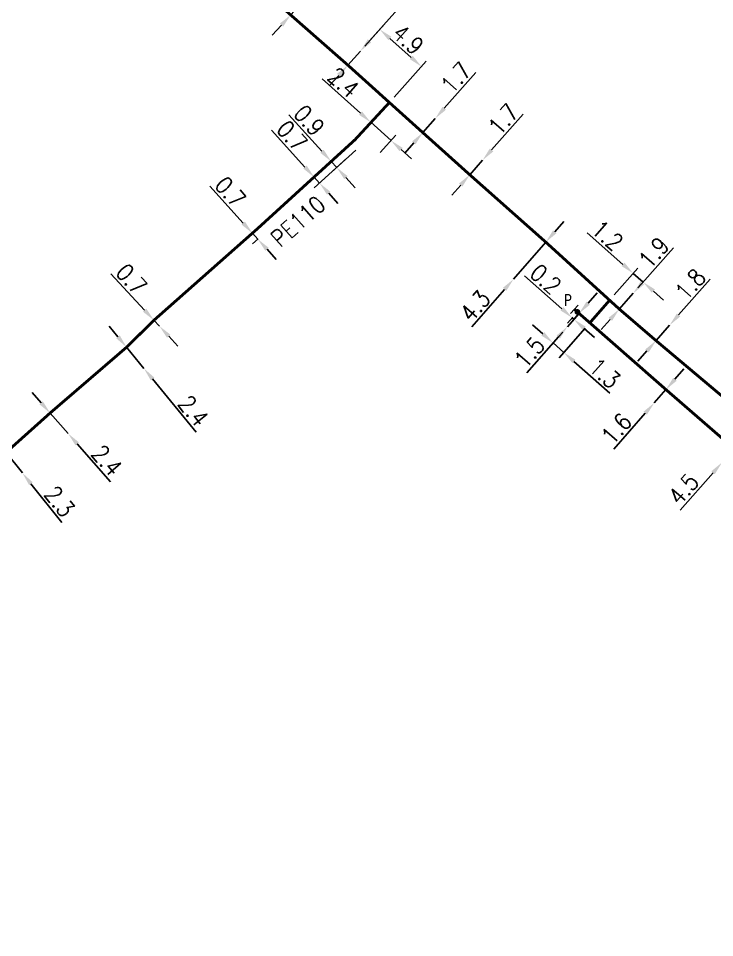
# Model space of a CAD drawing. Header units: millimetres. Extents: x 107999 to 109004, y 120010 to 121005.
# Drawn here: x 108721.4 to 108782.5, y 120391.3 to 120471.9 of the extents above; entities that cross this region are included whole.
import ezdxf
from ezdxf.enums import TextEntityAlignment as Align

# ---------------------------------------------------------------- set-up
doc = ezdxf.new("R2010")
doc.units = ezdxf.units.MM
doc.header["$PDMODE"] = 34
doc.linetypes.add('L_25_PE', pattern=[2000, 1000, 1000])
doc.layers.get('0').update_dxf_attribs({"linetype": 'CONTINUOUS'})
doc.layers.get('Defpoints').update_dxf_attribs({"linetype": 'CONTINUOUS'})
for name, color, linetype in [('L_150', 1, 'CONTINUOUS'), ('L_300', 7, 'CONTINUOUS'), ('L_340', 7, 'CONTINUOUS')]:
    doc.layers.add(name, color=color, linetype=linetype)
doc.styles.add('G_ROMANS', font='ROMANS.SHX', dxfattribs={"width": 0.75})
doc.styles.get("Standard").update_dxf_attribs({"font": 'romans.shx', "width": 0.85})
doc.dimstyles.get("Standard").update_dxf_attribs({"dimtxt": 1.5, "dimasz": 1.2, "dimexe": 0.625, "dimexo": 0.625, "dimgap": 0.25, "dimtad": 1, "dimdec": 1, "dimzin": 0, "dimdsep": 46, "dimtxsty": 'Standard', "dimcen": -0.5, "dimadec": 0, "dimazin": 0, "dimtfac": 1, "dimtdec": 1, "dimtmove": 0, "dimatfit": 3, "dimfxl": 0, "dimtolj": 1, "dimtzin": 0, "dimarcsym": 0})

# ---------------------------------------------------------------- blocks, each defined once
blk = doc.blocks.new('*D739')
at = {"layer": 'Defpoints', "color": 0, "linetype": 'Continuous', "transparency": 16777216}
for p in [(108750.194, 120460.582), (108750.664, 120460.064), (108747.803, 120457.468)]:
    blk.add_point(p, dxfattribs=at)
at = {"layer": 'L_150', "color": 0, "linetype": 'Continuous', "lineweight": -2, "transparency": 16777216}
for p, q in [((108746.526, 120458.874), (108743.588, 120462.112)), ((108749.731, 120460.162), (108746.87, 120457.566)), ((108750.201, 120459.644), (108747.34, 120457.047)), ((108747.803, 120457.468), (108747.333, 120457.986)), ((108748.61, 120456.579), (108749.416, 120455.69))]:
    blk.add_line(p, q, dxfattribs=at)
at = {"layer": 'L_150', "color": 0, "linetype": 'Continuous', "transparency": 16777216}
for points in [[(108746.674, 120459.009), (108746.378, 120458.74), (108747.333, 120457.986)], [(108748.758, 120456.713), (108748.462, 120456.444), (108747.803, 120457.468)]]:
    blk.add_solid(points, dxfattribs=at)
at = {"layer": 'L_150', "color": 0, "linetype": 'Continuous', "transparency": 16777216, "insert": (108745.395, 120461.609), "char_height": 1.5, "attachment_point": 5, "rotation": 312.22543}
blk.add_mtext('\\A1;0.7', dxfattribs=at)
blk = doc.blocks.new('*D740')
at = {"layer": 'Defpoints', "color": 0, "linetype": 'Continuous', "transparency": 16777216}
for p in [(108742.405, 120453.513), (108742.387, 120452.55), (108742.876, 120452.995)]:
    blk.add_point(p, dxfattribs=at)
at = {"layer": 'L_150', "color": 0, "linetype": 'Continuous', "lineweight": -2, "transparency": 16777216}
for p, q in [((108741.11, 120453.957), (108738.171, 120457.194)), ((108741.943, 120453.093), (108741.454, 120452.649)), ((108742.387, 120452.55), (108741.916, 120453.069)), ((108742.413, 120452.574), (108741.924, 120452.13)), ((108743.193, 120451.662), (108744, 120450.774))]:
    blk.add_line(p, q, dxfattribs=at)
at = {"layer": 'L_150', "color": 0, "linetype": 'Continuous', "transparency": 16777216}
for points in [[(108741.258, 120454.092), (108740.962, 120453.823), (108741.916, 120453.069)], [(108743.341, 120451.796), (108743.045, 120451.528), (108742.387, 120452.55)]]:
    blk.add_solid(points, dxfattribs=at)
at = {"layer": 'L_150', "color": 0, "linetype": 'Continuous', "transparency": 16777216, "insert": (108739.978, 120456.692), "char_height": 1.5, "attachment_point": 5, "rotation": 312.23321}
blk.add_mtext('\\A1;0.7', dxfattribs=at)
blk = doc.blocks.new('*D741')
at = {"layer": 'Defpoints', "color": 0, "linetype": 'Continuous', "transparency": 16777216}
for p in [(108733.274, 120445.437), (108733.75, 120444.924), (108733.75, 120444.924)]:
    blk.add_point(p, dxfattribs=at)
at = {"layer": 'L_150', "color": 0, "linetype": 'Continuous', "lineweight": -2, "transparency": 16777216}
for p, q in [((108732.458, 120446.317), (108729.486, 120449.523)), ((108733.75, 120444.924), (108733.274, 120445.437)), ((108734.566, 120444.044), (108735.382, 120443.163))]:
    blk.add_line(p, q, dxfattribs=at)
at = {"layer": 'L_150', "color": 0, "linetype": 'Continuous', "transparency": 16777216}
for points in [[(108732.605, 120446.453), (108732.312, 120446.181), (108733.274, 120445.437)], [(108734.713, 120444.179), (108734.419, 120443.908), (108733.75, 120444.924)]]:
    blk.add_solid(points, dxfattribs=at)
at = {"layer": 'L_150', "color": 0, "linetype": 'Continuous', "transparency": 16777216, "insert": (108731.298, 120449.04), "char_height": 1.5, "attachment_point": 5, "rotation": 312.83253}
blk.add_mtext('\\A1;0.7', dxfattribs=at)
blk = doc.blocks.new('*D742')
at = {"layer": 'Defpoints', "color": 0, "linetype": 'Continuous', "transparency": 16777216}
for p in [(108730.87, 120443.066), (108732.392, 120441.21), (108732.392, 120441.21)]:
    blk.add_point(p, dxfattribs=at)
at = {"layer": 'L_150', "color": 0, "linetype": 'Continuous', "lineweight": -2, "transparency": 16777216}
for p, q in [((108730.109, 120443.993), (108729.348, 120444.921)), ((108730.87, 120443.066), (108732.392, 120441.21)), ((108733.153, 120440.282), (108736.989, 120435.606))]:
    blk.add_line(p, q, dxfattribs=at)
at = {"layer": 'L_150', "color": 0, "linetype": 'Continuous', "transparency": 16777216}
for points in [[(108730.264, 120444.12), (108729.954, 120443.867), (108730.87, 120443.066)], [(108733.308, 120440.409), (108732.998, 120440.155), (108732.392, 120441.21)]]:
    blk.add_solid(points, dxfattribs=at)
at = {"layer": 'L_150', "color": 0, "linetype": 'Continuous', "transparency": 16777216, "insert": (108736.737, 120437.49), "char_height": 1.5, "attachment_point": 5, "rotation": 309.35996}
blk.add_mtext('\\A1;2.4', dxfattribs=at)
blk = doc.blocks.new('*D743')
at = {"layer": 'Defpoints', "color": 0, "linetype": 'Continuous', "transparency": 16777216}
for p in [(108724.163, 120437.296), (108725.747, 120435.493), (108725.747, 120435.493)]:
    blk.add_point(p, dxfattribs=at)
at = {"layer": 'L_150', "color": 0, "linetype": 'Continuous', "lineweight": -2, "transparency": 16777216}
for p, q in [((108723.371, 120438.198), (108722.579, 120439.099)), ((108724.163, 120437.296), (108725.747, 120435.493)), ((108726.539, 120434.591), (108729.464, 120431.262))]:
    blk.add_line(p, q, dxfattribs=at)
at = {"layer": 'L_150', "color": 0, "linetype": 'Continuous', "transparency": 16777216}
for points in [[(108723.521, 120438.33), (108723.221, 120438.066), (108724.163, 120437.296)], [(108726.689, 120434.723), (108726.389, 120434.459), (108725.747, 120435.493)]]:
    blk.add_solid(points, dxfattribs=at)
at = {"layer": 'L_150', "color": 0, "linetype": 'Continuous', "transparency": 16777216, "insert": (108729.149, 120433.136), "char_height": 1.5, "attachment_point": 5, "rotation": 311.30074}
blk.add_mtext('\\A1;2.4', dxfattribs=at)
blk = doc.blocks.new('*D744')
at = {"layer": 'Defpoints', "color": 0, "linetype": 'Continuous', "transparency": 16777216}
for p in [(108720.297, 120433.836), (108721.73, 120432.037), (108721.73, 120432.037)]:
    blk.add_point(p, dxfattribs=at)
at = {"layer": 'L_150', "color": 0, "linetype": 'Continuous', "lineweight": -2, "transparency": 16777216}
for p, q in [((108719.55, 120434.775), (108718.803, 120435.714)), ((108720.297, 120433.836), (108721.73, 120432.037)), ((108722.477, 120431.098), (108725.2, 120427.678))]:
    blk.add_line(p, q, dxfattribs=at)
at = {"layer": 'L_150', "color": 0, "linetype": 'Continuous', "transparency": 16777216}
for points in [[(108719.707, 120434.9), (108719.394, 120434.651), (108720.297, 120433.836)], [(108722.634, 120431.223), (108722.321, 120430.974), (108721.73, 120432.037)]]:
    blk.add_solid(points, dxfattribs=at)
at = {"layer": 'L_150', "color": 0, "linetype": 'Continuous', "transparency": 16777216, "insert": (108724.995, 120429.542), "char_height": 1.5, "attachment_point": 5, "rotation": 308.52431}
blk.add_mtext('\\A1;2.3', dxfattribs=at)
blk = doc.blocks.new('*D848')
at = {"layer": 'Defpoints', "color": 0, "linetype": 'Continuous', "transparency": 16777216}
for p in [(108746.412, 120473.481), (108746.412, 120473.481), (108745.271, 120472.221)]:
    blk.add_point(p, dxfattribs=at)
at = {"layer": 'L_150', "color": 0, "linetype": 'Continuous', "lineweight": -2, "transparency": 16777216}
for p, q in [((108747.218, 120474.37), (108750.03, 120477.475)), ((108745.271, 120472.221), (108746.412, 120473.481)), ((108744.465, 120471.332), (108743.659, 120470.443))]:
    blk.add_line(p, q, dxfattribs=at)
at = {"layer": 'L_150', "color": 0, "linetype": 'Continuous', "transparency": 16777216}
for points in [[(108747.069, 120474.505), (108747.366, 120474.236), (108746.412, 120473.481)], [(108744.317, 120471.466), (108744.613, 120471.198), (108745.271, 120472.221)]]:
    blk.add_solid(points, dxfattribs=at)
at = {"layer": 'L_150', "color": 0, "linetype": 'Continuous', "transparency": 16777216, "insert": (108748.286, 120477.039), "char_height": 1.5, "attachment_point": 5, "rotation": 47.82498}
blk.add_mtext('\\A1;1.7', dxfattribs=at)
blk = doc.blocks.new('*D849')
at = {"layer": 'Defpoints', "color": 0, "linetype": 'Continuous', "transparency": 16777216}
for p in [(108751.385, 120469.051), (108751.385, 120469.051), (108750.288, 120467.819)]:
    blk.add_point(p, dxfattribs=at)
at = {"layer": 'L_150', "color": 0, "linetype": 'Continuous', "lineweight": -2, "transparency": 16777216}
for p, q in [((108752.183, 120469.947), (108756.792, 120475.121)), ((108750.288, 120467.819), (108751.385, 120469.051)), ((108749.49, 120466.923), (108748.691, 120466.027))]:
    blk.add_line(p, q, dxfattribs=at)
at = {"layer": 'L_150', "color": 0, "linetype": 'Continuous', "transparency": 16777216}
for points in [[(108752.034, 120470.08), (108752.333, 120469.814), (108751.385, 120469.051)], [(108749.34, 120467.056), (108749.639, 120466.79), (108750.288, 120467.819)]]:
    blk.add_solid(points, dxfattribs=at)
at = {"layer": 'L_150', "color": 0, "linetype": 'Continuous', "transparency": 16777216, "insert": (108755.051, 120474.67), "char_height": 1.5, "attachment_point": 5, "rotation": 48.30747}
blk.add_mtext('\\A1;1.7', dxfattribs=at)
blk = doc.blocks.new('*D850')
at = {"layer": 'Defpoints', "color": 0, "linetype": 'Continuous', "transparency": 16777216}
for p in [(108757.954, 120463.136), (108757.954, 120463.136), (108756.864, 120461.898)]:
    blk.add_point(p, dxfattribs=at)
at = {"layer": 'L_150', "color": 0, "linetype": 'Continuous', "lineweight": -2, "transparency": 16777216}
for p, q in [((108758.747, 120464.037), (108761.515, 120467.181)), ((108756.864, 120461.898), (108757.954, 120463.136)), ((108756.071, 120460.997), (108755.278, 120460.096))]:
    blk.add_line(p, q, dxfattribs=at)
at = {"layer": 'L_150', "color": 0, "linetype": 'Continuous', "transparency": 16777216}
for points in [[(108758.597, 120464.169), (108758.897, 120463.904), (108757.954, 120463.136)], [(108755.921, 120461.129), (108756.221, 120460.865), (108756.864, 120461.898)]]:
    blk.add_solid(points, dxfattribs=at)
at = {"layer": 'L_150', "color": 0, "linetype": 'Continuous', "transparency": 16777216, "insert": (108759.777, 120466.72), "char_height": 1.5, "attachment_point": 5, "rotation": 48.63674}
blk.add_mtext('\\A1;1.7', dxfattribs=at)
blk = doc.blocks.new('*D851')
at = {"layer": 'Defpoints', "color": 0, "linetype": 'Continuous', "transparency": 16777216}
for p in [(108762.107, 120459.478), (108762.107, 120459.478), (108760.983, 120458.202)]:
    blk.add_point(p, dxfattribs=at)
at = {"layer": 'L_150', "color": 0, "linetype": 'Continuous', "lineweight": -2, "transparency": 16777216}
for p, q in [((108762.9, 120460.378), (108765.669, 120463.522)), ((108760.983, 120458.202), (108762.107, 120459.478)), ((108760.19, 120457.302), (108759.397, 120456.401))]:
    blk.add_line(p, q, dxfattribs=at)
at = {"layer": 'L_150', "color": 0, "linetype": 'Continuous', "transparency": 16777216}
for points in [[(108762.75, 120460.511), (108763.05, 120460.246), (108762.107, 120459.478)], [(108760.04, 120457.434), (108760.34, 120457.17), (108760.983, 120458.202)]]:
    blk.add_solid(points, dxfattribs=at)
at = {"layer": 'L_150', "color": 0, "linetype": 'Continuous', "transparency": 16777216, "insert": (108763.931, 120463.061), "char_height": 1.5, "attachment_point": 5, "rotation": 48.62435}
blk.add_mtext('\\A1;1.7', dxfattribs=at)
blk = doc.blocks.new('*D852')
at = {"layer": 'Defpoints', "color": 0, "linetype": 'Continuous', "transparency": 16777216}
for p in [(108753.083, 120470.957), (108751.353, 120469.015), (108753.929, 120464.54)]:
    blk.add_point(p, dxfattribs=at)
at = {"layer": 'L_150', "color": 0, "linetype": 'Continuous', "lineweight": -2, "transparency": 16777216}
for p, q in [((108751.769, 120469.482), (108753.499, 120471.424)), ((108755.846, 120468.496), (108753.979, 120470.159)), ((108754.345, 120465.007), (108757.157, 120468.165))]:
    blk.add_line(p, q, dxfattribs=at)
at = {"layer": 'L_150', "color": 0, "linetype": 'Continuous', "transparency": 16777216}
for points in [[(108754.112, 120470.308), (108753.846, 120470.009), (108753.083, 120470.957)], [(108755.979, 120468.645), (108755.713, 120468.347), (108756.742, 120467.698)]]:
    blk.add_solid(points, dxfattribs=at)
at = {"layer": 'L_150', "color": 0, "linetype": 'Continuous', "transparency": 16777216, "insert": (108755.577, 120470.074), "char_height": 1.5, "attachment_point": 5, "rotation": 318.30747}
blk.add_mtext('\\A1;4.9', dxfattribs=at)
blk = doc.blocks.new('*D853')
at = {"layer": 'Defpoints', "color": 0, "linetype": 'Continuous', "transparency": 16777216}
for p in [(108767.652, 120452.291), (108764.827, 120449.049), (108764.827, 120449.049)]:
    blk.add_point(p, dxfattribs=at)
at = {"layer": 'L_150', "color": 0, "linetype": 'Continuous', "lineweight": -2, "transparency": 16777216}
for p, q in [((108768.44, 120453.195), (108769.229, 120454.1)), ((108767.652, 120452.291), (108764.827, 120449.049)), ((108764.039, 120448.144), (108761.167, 120444.849))]:
    blk.add_line(p, q, dxfattribs=at)
at = {"layer": 'L_150', "color": 0, "linetype": 'Continuous', "transparency": 16777216}
for points in [[(108768.29, 120453.327), (108768.591, 120453.064), (108767.652, 120452.291)], [(108763.888, 120448.276), (108764.189, 120448.013), (108764.827, 120449.049)]]:
    blk.add_solid(points, dxfattribs=at)
at = {"layer": 'L_150', "color": 0, "linetype": 'Continuous', "transparency": 16777216, "insert": (108761.455, 120446.701), "char_height": 1.5, "attachment_point": 5, "rotation": 48.92888}
blk.add_mtext('\\A1;4.3', dxfattribs=at)
blk = doc.blocks.new('*D854')
at = {"layer": 'Defpoints', "color": 0, "linetype": 'Continuous', "transparency": 16777216}
for p in [(108775.328, 120447.803), (108775.328, 120447.803), (108774.106, 120446.415)]:
    blk.add_point(p, dxfattribs=at)
at = {"layer": 'L_150', "color": 0, "linetype": 'Continuous', "lineweight": -2, "transparency": 16777216}
for p, q in [((108776.122, 120448.704), (108778.85, 120451.802)), ((108774.106, 120446.415), (108775.328, 120447.803)), ((108773.313, 120445.514), (108772.52, 120444.614))]:
    blk.add_line(p, q, dxfattribs=at)
at = {"layer": 'L_150', "color": 0, "linetype": 'Continuous', "transparency": 16777216}
for points in [[(108775.971, 120448.836), (108776.272, 120448.572), (108775.328, 120447.803)], [(108773.163, 120445.647), (108773.463, 120445.382), (108774.106, 120446.415)]]:
    blk.add_solid(points, dxfattribs=at)
at = {"layer": 'L_150', "color": 0, "linetype": 'Continuous', "transparency": 16777216, "insert": (108777.132, 120451.364), "char_height": 1.5, "attachment_point": 5, "rotation": 48.63295}
blk.add_mtext('\\A1;1.9', dxfattribs=at)
blk = doc.blocks.new('*D855')
at = {"layer": 'Defpoints', "color": 0, "linetype": 'Continuous', "transparency": 16777216}
for p in [(108778.515, 120444.998), (108778.515, 120444.998), (108777.326, 120443.647)]:
    blk.add_point(p, dxfattribs=at)
at = {"layer": 'L_150', "color": 0, "linetype": 'Continuous', "lineweight": -2, "transparency": 16777216}
for p, q in [((108779.308, 120445.899), (108782.075, 120449.044)), ((108777.326, 120443.647), (108778.515, 120444.998)), ((108776.533, 120442.746), (108775.741, 120441.845))]:
    blk.add_line(p, q, dxfattribs=at)
at = {"layer": 'L_150', "color": 0, "linetype": 'Continuous', "transparency": 16777216}
for points in [[(108779.158, 120446.031), (108779.458, 120445.767), (108778.515, 120444.998)], [(108776.383, 120442.878), (108776.683, 120442.614), (108777.326, 120443.647)]]:
    blk.add_solid(points, dxfattribs=at)
at = {"layer": 'L_150', "color": 0, "linetype": 'Continuous', "transparency": 16777216, "insert": (108780.337, 120448.583), "char_height": 1.5, "attachment_point": 5, "rotation": 48.65697}
blk.add_mtext('\\A1;1.8', dxfattribs=at)
blk = doc.blocks.new('*D856')
at = {"layer": 'Defpoints', "color": 0, "linetype": 'Continuous', "transparency": 16777216}
for p in [(108778.195, 120439.355), (108777.173, 120438.19), (108777.173, 120438.19)]:
    blk.add_point(p, dxfattribs=at)
at = {"layer": 'L_150', "color": 0, "linetype": 'Continuous', "lineweight": -2, "transparency": 16777216}
for p, q in [((108778.986, 120440.258), (108779.777, 120441.16)), ((108778.195, 120439.355), (108777.173, 120438.19)), ((108776.382, 120437.288), (108773.62, 120434.138))]:
    blk.add_line(p, q, dxfattribs=at)
at = {"layer": 'L_150', "color": 0, "linetype": 'Continuous', "transparency": 16777216}
for points in [[(108778.836, 120440.39), (108779.136, 120440.126), (108778.195, 120439.355)], [(108776.231, 120437.42), (108776.532, 120437.156), (108777.173, 120438.19)]]:
    blk.add_solid(points, dxfattribs=at)
at = {"layer": 'L_150', "color": 0, "linetype": 'Continuous', "transparency": 16777216, "insert": (108773.853, 120435.921), "char_height": 1.5, "attachment_point": 5, "rotation": 48.75425}
blk.add_mtext('\\A1;1.6', dxfattribs=at)
blk = doc.blocks.new('*D857')
at = {"layer": 'Defpoints', "color": 0, "linetype": 'Continuous', "transparency": 16777216}
for p in [(108786.06, 120436.305), (108783.123, 120432.962), (108783.123, 120432.962)]:
    blk.add_point(p, dxfattribs=at)
at = {"layer": 'L_150', "color": 0, "linetype": 'Continuous', "lineweight": -2, "transparency": 16777216}
for p, q in [((108786.853, 120437.206), (108787.645, 120438.108)), ((108786.06, 120436.305), (108783.123, 120432.962)), ((108782.331, 120432.061), (108779.445, 120428.777))]:
    blk.add_line(p, q, dxfattribs=at)
at = {"layer": 'L_150', "color": 0, "linetype": 'Continuous', "transparency": 16777216}
for points in [[(108786.702, 120437.338), (108787.003, 120437.074), (108786.06, 120436.305)], [(108782.181, 120432.193), (108782.481, 120431.929), (108783.123, 120432.962)]]:
    blk.add_solid(points, dxfattribs=at)
at = {"layer": 'L_150', "color": 0, "linetype": 'Continuous', "transparency": 16777216, "insert": (108779.741, 120430.628), "char_height": 1.5, "attachment_point": 5, "rotation": 48.69334}
blk.add_mtext('\\A1;4.5', dxfattribs=at)
blk = doc.blocks.new('*D886')
at = {"layer": 'Defpoints', "color": 0, "linetype": 'Continuous', "transparency": 16777216}
for p in [(108750.918, 120461.278), (108751.452, 120460.779), (108749.311, 120458.836)]:
    blk.add_point(p, dxfattribs=at)
at = {"layer": 'L_150', "color": 0, "linetype": 'Continuous', "lineweight": -2, "transparency": 16777216}
for p, q in [((108748.015, 120460.264), (108745.118, 120463.456)), ((108750.455, 120460.858), (108748.359, 120458.955)), ((108750.989, 120460.359), (108748.848, 120458.416)), ((108749.311, 120458.836), (108748.822, 120459.375)), ((108750.118, 120457.947), (108750.924, 120457.059))]:
    blk.add_line(p, q, dxfattribs=at)
at = {"layer": 'L_150', "color": 0, "linetype": 'Continuous', "transparency": 16777216}
for points in [[(108748.163, 120460.398), (108747.867, 120460.129), (108748.822, 120459.375)], [(108750.266, 120458.082), (108749.969, 120457.813), (108749.311, 120458.836)]]:
    blk.add_solid(points, dxfattribs=at)
at = {"layer": 'L_150', "color": 0, "linetype": 'Continuous', "transparency": 16777216, "insert": (108746.904, 120462.976), "char_height": 1.5, "attachment_point": 5, "rotation": 312.22543}
blk.add_mtext('\\A1;0.9', dxfattribs=at)
blk = doc.blocks.new('*D887')
at = {"layer": 'Defpoints', "color": 0, "linetype": 'Continuous', "transparency": 16777216}
for p in [(108771.519, 120445.209), (108769.551, 120444.873), (108768.29, 120443.447)]:
    blk.add_point(p, dxfattribs=at)
at = {"layer": 'L_150', "color": 0, "linetype": 'Continuous', "lineweight": -2, "transparency": 16777216}
for p, q in [((108767.391, 120444.242), (108766.492, 120445.037)), ((108769.137, 120444.405), (108767.876, 120442.979)), ((108771.105, 120444.74), (108768.815, 120442.15)), ((108768.29, 120443.447), (108769.229, 120442.618)), ((108770.128, 120441.823), (108773.266, 120439.048))]:
    blk.add_line(p, q, dxfattribs=at)
at = {"layer": 'L_150', "color": 0, "linetype": 'Continuous', "transparency": 16777216}
for points in [[(108767.524, 120444.392), (108767.259, 120444.092), (108768.29, 120443.447)], [(108770.26, 120441.973), (108769.995, 120441.673), (108769.229, 120442.618)]]:
    blk.add_solid(points, dxfattribs=at)
at = {"layer": 'L_150', "color": 0, "linetype": 'Continuous', "transparency": 16777216, "insert": (108772.809, 120440.787), "char_height": 1.5, "attachment_point": 5, "rotation": 318.51872}
blk.add_mtext('\\A1;1.3', dxfattribs=at)
blk = doc.blocks.new('*D888')
at = {"layer": 'Defpoints', "color": 0, "linetype": 'Continuous', "transparency": 16777216}
for p in [(108770.427, 120446.166), (108770.121, 120445.518), (108769.551, 120444.873)]:
    blk.add_point(p, dxfattribs=at)
at = {"layer": 'L_340', "color": 0, "linetype": 'Continuous', "lineweight": -2, "transparency": 16777216}
for p, q in [((108769.072, 120446.445), (108765.797, 120449.34)), ((108769.965, 120445.341), (108770.535, 120445.986)), ((108770.013, 120445.698), (108769.557, 120445.182)), ((108770.121, 120445.518), (108769.971, 120445.65)), ((108771.02, 120444.723), (108771.919, 120443.928))]:
    blk.add_line(p, q, dxfattribs=at)
at = {"layer": 'L_340', "color": 0, "linetype": 'Continuous', "transparency": 16777216}
for points in [[(108769.204, 120446.595), (108768.94, 120446.295), (108769.971, 120445.65)], [(108771.152, 120444.873), (108770.887, 120444.573), (108770.121, 120445.518)]]:
    blk.add_solid(points, dxfattribs=at)
at = {"layer": 'L_340', "color": 0, "linetype": 'Continuous', "transparency": 16777216, "insert": (108767.647, 120449.039), "char_height": 1.5, "attachment_point": 5, "rotation": 318.5187}
blk.add_mtext('\\A1;0.2', dxfattribs=at)
blk = doc.blocks.new('*D889')
at = {"layer": 'Defpoints', "color": 0, "linetype": 'Continuous', "transparency": 16777216}
for p in [(108770.427, 120446.166), (108769.551, 120444.873), (108769.551, 120444.873)]:
    blk.add_point(p, dxfattribs=at)
at = {"layer": 'L_340', "color": 0, "linetype": 'Continuous', "lineweight": -2, "transparency": 16777216}
for p, q in [((108771.372, 120446.933), (108772.167, 120447.832)), ((108770.577, 120446.034), (108769.551, 120444.873)), ((108770.896, 120445.752), (108771.045, 120445.62)), ((108768.756, 120443.974), (108765.981, 120440.835))]:
    blk.add_line(p, q, dxfattribs=at)
at = {"layer": 'L_340', "color": 0, "linetype": 'Continuous', "transparency": 16777216}
for points in [[(108771.222, 120447.065), (108771.522, 120446.8), (108770.577, 120446.034)], [(108768.606, 120444.106), (108768.906, 120443.842), (108769.551, 120444.873)]]:
    blk.add_solid(points, dxfattribs=at)
at = {"layer": 'L_340', "color": 0, "linetype": 'Continuous', "transparency": 16777216, "insert": (108766.222, 120442.617), "char_height": 1.5, "attachment_point": 5, "rotation": 48.51868}
blk.add_mtext('\\A1;1.5', dxfattribs=at)
blk = doc.blocks.new('*D890')
at = {"layer": 'Defpoints', "color": 0, "linetype": 'Continuous', "transparency": 16777216}
for p in [(108776.194, 120448.786), (108775.329, 120447.804), (108773.253, 120447.191)]:
    blk.add_point(p, dxfattribs=at)
at = {"layer": 'L_150', "color": 0, "linetype": 'Continuous', "lineweight": -2, "transparency": 16777216}
for p, q in [((108774.428, 120450.341), (108771.284, 120453.109)), ((108773.666, 120447.66), (108775.742, 120450.017)), ((108776.194, 120448.786), (108775.329, 120449.548)), ((108775.742, 120448.273), (108776.607, 120449.255)), ((108777.095, 120447.993), (108777.995, 120447.2))]:
    blk.add_line(p, q, dxfattribs=at)
at = {"layer": 'L_150', "color": 0, "linetype": 'Continuous', "transparency": 16777216}
for points in [[(108774.56, 120450.491), (108774.296, 120450.191), (108775.329, 120449.548)], [(108777.227, 120448.143), (108776.962, 120447.843), (108776.194, 120448.786)]]:
    blk.add_solid(points, dxfattribs=at)
at = {"layer": 'L_150', "color": 0, "linetype": 'Continuous', "transparency": 16777216, "insert": (108773.067, 120452.872), "char_height": 1.5, "attachment_point": 5, "rotation": 318.63716}
blk.add_mtext('\\A1;1.2', dxfattribs=at)
blk = doc.blocks.new('L_340_07')
at = {"color": 0, "linetype": 'Continuous', "const_width": 0.25, "flags": 128}
blk.add_lwpolyline([(0, 0), (0.35, 0)], dxfattribs=at)
at = {"color": 0, "linetype": 'Continuous', "flags": 128}
blk.add_lwpolyline([(0.35, -0.5), (0.35, 0.5)], dxfattribs=at)
at = {"color": 0, "linetype": 'Continuous', "width": 0.75, "flags": 3}
for tag, p in [('DEF_LEG', (0.723, -3.465)), ('DEF_COUP', (0.723, -5.965)), ('DEF_TYPE', (0.723, -8.465))]:
    blk.add_attdef(tag, text='', height=1.2, dxfattribs=at).set_placement(p, align=Align.MIDDLE)
blk = doc.blocks.new('L_300_12')
at = {"color": 0, "linetype": 'Continuous', "const_width": 0.248, "flags": 128}
blk.add_lwpolyline([(-0.126, 0, 1), (0.126, 0, 1)], format="xyb", close=True, dxfattribs=at)
at = {"linetype": 'Continuous', "style": 'G_ROMANS', "width": 0.75}
blk.add_attdef('P', text='', height=1, dxfattribs=at).set_placement((0, 1.331), align=Align.MIDDLE_CENTER)
at = {"color": 0, "linetype": 'Continuous', "width": 0.75, "flags": 3}
for tag, p in [('DEF_LEG', (0, -5)), ('DEF_COUP', (0, -7.5)), ('DEF_TYPE', (0, -10))]:
    blk.add_attdef(tag, text='', height=1.2, dxfattribs=at).set_placement(p, align=Align.MIDDLE)
blk = doc.blocks.new('*D919')
at = {"layer": 'Defpoints', "color": 0, "linetype": 'Continuous', "transparency": 16777216}
for p in [(108752.29, 120462.806), (108750.918, 120461.278), (108752.705, 120459.682)]:
    blk.add_point(p, dxfattribs=at)
at = {"layer": 'L_150', "color": 0, "linetype": 'Continuous', "lineweight": -2, "transparency": 16777216}
for p, q in [((108751.397, 120463.608), (108748.033, 120466.628)), ((108751.336, 120461.743), (108752.708, 120463.271)), ((108754.073, 120461.206), (108752.29, 120462.806)), ((108753.122, 120460.147), (108754.49, 120461.671)), ((108754.966, 120460.404), (108755.859, 120459.603))]:
    blk.add_line(p, q, dxfattribs=at)
at = {"layer": 'L_150', "color": 0, "linetype": 'Continuous', "transparency": 16777216}
for points in [[(108751.531, 120463.756), (108751.264, 120463.459), (108752.29, 120462.806)], [(108755.099, 120460.553), (108754.832, 120460.255), (108754.073, 120461.206)]]:
    blk.add_solid(points, dxfattribs=at)
at = {"layer": 'L_150', "color": 0, "linetype": 'Continuous', "transparency": 16777216, "insert": (108749.903, 120466.292), "char_height": 1.5, "attachment_point": 5, "rotation": 318.08859}
blk.add_mtext('\\A1;2.4', dxfattribs=at)

msp = doc.modelspace()

# ---------------------------------------------------------------- linework, layer by layer
at = {"layer": 'L_150', "linetype": 'L_25_PE', "flags": 128}
for points in [[(108712.758, 120488.305, 0.25, 0.25, 0), (108712.986, 120488.861, 0.25, 0.25, 0), (108713.295, 120489.062, 0.25, 0.25, 0), (108713.392, 120489.345, 0.25, 0.25, 0), (108713.879, 120490.766, 0.25, 0.25, 0), (108716.284, 120497.784, 0.25, 0.25, 0), (108717.817, 120499.123, 0.25, 0.25, 0), (108718.545, 120498.429, 0.25, 0.25, 0), (108718.894, 120496.257, 0.25, 0.25, 0), (108723.607, 120491.504, 0.25, 0.25, 0), (108731.013, 120484.945, 0.25, 0.25, 0), (108737.89, 120478.741, 0.25, 0.25, 0), (108745.271, 120472.221, 0.25, 0.25, 0), (108750.288, 120467.819, 0.25, 0.25, 0), (108756.864, 120461.898, 0.25, 0.25, 0), (108760.983, 120458.202, 0.25, 0.25, 0), (108767.652, 120452.291, 0.25, 0.25, 0), (108773.253, 120447.191, 0.25, 0.25, 0), (108774.106, 120446.415, 0.25, 0.25, 0), (108777.326, 120443.647, 0.25, 0.25, 0), (108786.06, 120436.305, 0.25, 0.25, 0), (108789.599, 120433.067, 0.25, 0.25, 0), (108796.533, 120427.034, 0.25, 0.25, 0), (108800.825, 120423.548, 0.25, 0.25, 0), (108806.719, 120417.983, 0.25, 0.25, 0), (108813.462, 120406.506, 0.25, 0.25, 0), (108818.113, 120397.245, 0.25, 0.25, 0), (108822.395, 120389.235, 0.25, 0.25, 0), (108826.753, 120381.162, 0.25, 0.25, 0), (108834.241, 120367.585, 0.25, 0.25, 0), (108834.95, 120366.302, 0, 0, 0)], [(108701.543, 120415.6, 0.25, 0.25, 0), (108701.756, 120415.814, 0.25, 0.25, 0), (108704.878, 120418.907, 0.25, 0.25, 0), (108711.414, 120425.066, 0.25, 0.25, 0), (108712.537, 120426.365, 0.25, 0.25, 0), (108713.67, 120427.676, 0.25, 0.25, 0), (108720.297, 120433.836, 0.25, 0.25, 0), (108724.163, 120437.296, 0.25, 0.25, 0), (108730.87, 120443.066, 0.25, 0.25, 0), (108733.274, 120445.437, 0.25, 0.25, 0), (108742.405, 120453.513, 0.25, 0.25, 0), (108750.918, 120461.278, 0.25, 0.25, 0), (108750.918, 120461.278, 0.25, 0.25, 0), (108753.929, 120464.54, 0, 0, 0)], [(108770.427, 120446.166, 0.25, 0.25, 0), (108771.519, 120445.209, 0.25, 0.25, 0), (108778.195, 120439.355, 0.25, 0.25, 0), (108790.994, 120428.251, 0.25, 0.25, 0), (108797.395, 120422.63, 0.25, 0.25, 0), (108803.219, 120417.201, 0.25, 0.25, 0), (108808.465, 120409.154, 0.25, 0.25, 0), (108814.744, 120397.942, 0.25, 0.25, 0), (108821.378, 120385.941, 0.25, 0.25, 0), (108824.403, 120379.819, 0.25, 0.25, 0), (108829.922, 120367.886, 0.25, 0.25, 0), (108834.463, 120358.886, 0.25, 0.25, 0), (108838.996, 120349.328, 0.25, 0.25, 0), (108839.654, 120348.391, 0.25, 0.25, 0), (108844.139, 120342.004, 0.25, 0.25, 0), (108849.519, 120334.75, 0.25, 0.25, 0), (108855.465, 120328.942, 0.25, 0.25, 0), (108858.108, 120326.36, 0.25, 0.25, 0), (108857.693, 120325.403, 0.25, 0.25, 0), (108858.456, 120324.613, 0.25, 0.25, 0), (108859.187, 120323.864, 0.25, 0.25, 0), (108859.191, 120323.659, 0.25, 0.25, 0), (108860.126, 120322.825, 0.25, 0.25, 0), (108866.716, 120316.946, 0.25, 0.25, 0), (108871.547, 120312.712, 0.25, 0.25, 0), (108871.547, 120312.712, 0.25, 0.25, 0), (108879.741, 120305.352, 0.25, 0.25, 0), (108880.465, 120304.211, 0.25, 0.25, 0), (108887.382, 120289.059, 0.25, 0.25, 0), (108903.95, 120251.97, 0.25, 0.25, 0), (108907.661, 120243.68, 0.25, 0.25, 0), (108911.141, 120235.656, 0.25, 0.25, 0), (108915.842, 120225.033, 0.25, 0.25, 0), (108915.842, 120225.033, 0.25, 0.25, 0), (108920.365, 120214.785, 0.25, 0.25, 0), (108925.549, 120217.067, 0, 0, 0)]]:
    msp.add_lwpolyline(points, format="xyseb", dxfattribs=at)
at = {"layer": 'L_150', "linetype": 'L_25_PE', "const_width": 0.25, "flags": 128}
msp.add_lwpolyline([(108773.253, 120447.191), (108771.519, 120445.209)], dxfattribs=at)

# ---------------------------------------------------------------- block references
at = {"layer": 'L_300'}
ref = msp.add_blockref('L_300_12', (108770.427, 120446.166), dxfattribs=dict(at, rotation=39.06909799689259))
ref.add_attrib('P', 'P', dxfattribs={"layer": '0', "linetype": 'Continuous', "height": 1, "style": 'G_ROMANS', "width": 0.75}).set_placement((108769.589, 120447.199), align=Align.MIDDLE_CENTER)
at = {"layer": 'L_340', "rotation": 138.7556613852032}
msp.add_blockref('L_340_07', (108770.427, 120446.166), dxfattribs=at)

# ---------------------------------------------------------------- texts
at = {"layer": 'L_150', "linetype": 'Continuous', "width": 0.85}
msp.add_text('PE110', height=1.5, rotation=41.35424, dxfattribs=at).set_placement((108745.918, 120454.118), align=Align.MIDDLE)

# ---------------------------------------------------------------- dimensions: what is measured, and where the dimension line sits
at = {"layer": 'L_150', "linetype": 'Continuous'}
for base, p1, p2, angle, override, picture, middle in [((108746.412, 120473.481), (108745.271, 120472.221), (108746.412, 120473.481), 227.82498, {"dimscale": 1, "dimlfac": 1, "dimlunit": 2, "dimatfit": 0}, '*D848', (108749.027, 120476.367)), ((108751.385, 120469.051), (108750.288, 120467.819), (108751.385, 120469.051), 228.30747, {"dimatfit": 0}, '*D849', (108755.798, 120474.005)), ((108753.083, 120470.957), (108753.929, 120464.54), (108751.353, 120469.015), 318.30747, {"dimatfit": 0}, '*D852', (108754.912, 120469.327)), ((108752.29, 120462.806), (108752.705, 120459.682), (108750.918, 120461.278), 318.08859, {"dimatfit": 0}, '*D919', (108749.235, 120465.548)), ((108757.954, 120463.136), (108756.8636, 120461.8976), (108757.954, 120463.136), 228.63674, {"dimscale": 1, "dimlfac": 1, "dimlunit": 2, "dimatfit": 0}, '*D850', (108760.5277, 120466.0591)), ((108762.107, 120459.478), (108760.983, 120458.202), (108762.107, 120459.478), 228.62435, {"dimscale": 1, "dimlfac": 1, "dimlunit": 2, "dimatfit": 0}, '*D851', (108764.681, 120462.4)), ((108764.827, 120449.049), (108767.652, 120452.291), (108764.827, 120449.049), 48.92888, {"dimscale": 1, "dimlfac": 1, "dimlunit": 2, "dimatfit": 0}, '*D853', (108762.208, 120446.044)), ((108776.194, 120448.786), (108773.253, 120447.191), (108775.329, 120447.804), 138.63716, {"dimatfit": 0}, '*D890', (108772.406, 120452.122)), ((108775.328445, 120447.80337), (108774.105816, 120446.414961), (108775.328445, 120447.80337), 228.632951, {"dimscale": 1, "dimlfac": 1, "dimlunit": 2, "dimatfit": 0}, '*D854', (108777.882275, 120450.703482)), ((108778.515, 120444.998), (108777.326, 120443.647), (108778.515, 120444.998), 228.65697, {"dimscale": 1, "dimlfac": 1, "dimlunit": 2, "dimatfit": 0}, '*D855', (108781.088, 120447.922)), ((108768.29, 120443.447), (108771.519, 120445.209), (108769.551, 120444.873), 318.51872, {"dimatfit": 0}, '*D887', (108772.146, 120440.038)), ((108777.173, 120438.19), (108778.195, 120439.355), (108777.173, 120438.19), 48.75425, {"dimscale": 1, "dimlfac": 1, "dimlunit": 2, "dimatfit": 0}, '*D856', (108774.605, 120435.262)), ((108783.123, 120432.962), (108786.0604, 120436.3048), (108783.123, 120432.962), 48.69334, {"dimscale": 1, "dimlfac": 1, "dimlunit": 2, "dimatfit": 0}, '*D857', (108780.4921, 120429.968))]:
    dim = msp.add_linear_dim(base=base, p1=p1, p2=p2, angle=angle, dimstyle='Standard', override=override, dxfattribs=at)
    dim.commit()
    dim.dimension.update_dxf_attribs({"geometry": picture, "text_midpoint": middle, "dimtype": 160})
dim = msp.add_linear_dim(base=(108749.311, 120458.836), p1=(108750.918, 120461.278), p2=(108751.452, 120460.779), angle=132.22543, text='0.9', dimstyle='Standard', override={"dimatfit": 0}, dxfattribs=at)
dim.commit()
dim.dimension.update_dxf_attribs({"geometry": '*D886', "text_midpoint": (108746.164, 120462.304), "dimtype": 160})
for base, p1, p2, angle, text, picture, middle in [((108747.803, 120457.468), (108750.194, 120460.582), (108750.664, 120460.064), 132.22543, '0.7', '*D739', (108744.654, 120460.937)), ((108742.387, 120452.55), (108742.405, 120453.513), (108742.876, 120452.995), 132.23321, '0.7', '*D740', (108739.237, 120456.02)), ((108733.75, 120444.924), (108733.274, 120445.437), (108733.75, 120444.924), 132.83253, '0.7', '*D741', (108730.564, 120448.36)), ((108732.392, 120441.21), (108730.87, 120443.066), (108732.392, 120441.21), 129.35996, '2.4', '*D742', (108735.964, 120436.855)), ((108725.747, 120435.493), (108724.163, 120437.296), (108725.747, 120435.493), 131.30074, '2.4', '*D743', (108728.398, 120432.476)), ((108721.73, 120432.037), (108720.297, 120433.836), (108721.73, 120432.037), 128.52431, '2.3', '*D744', (108724.212, 120428.919))]:
    dim = msp.add_linear_dim(base=base, p1=p1, p2=p2, angle=angle, text=text, dimstyle='Standard', dxfattribs=at)
    dim.commit()
    dim.dimension.update_dxf_attribs({"geometry": picture, "text_midpoint": middle, "dimtype": 160})
at = {"layer": 'L_340', "linetype": 'Continuous'}
for base, angle, picture, middle in [((108770.121, 120445.518), 138.5187, '*D888', (108766.985, 120448.29)), ((108769.551, 120444.873), 48.51868, '*D889', (108766.971, 120441.955))]:
    dim = msp.add_linear_dim(base=base, p1=(108770.427, 120446.166), p2=(108769.551, 120444.873), angle=angle, dimstyle='Standard', override={"dimatfit": 0}, dxfattribs=at)
    dim.commit()
    dim.dimension.update_dxf_attribs({"geometry": picture, "text_midpoint": middle, "dimtype": 160})

doc.saveas('drawing.dxf')
